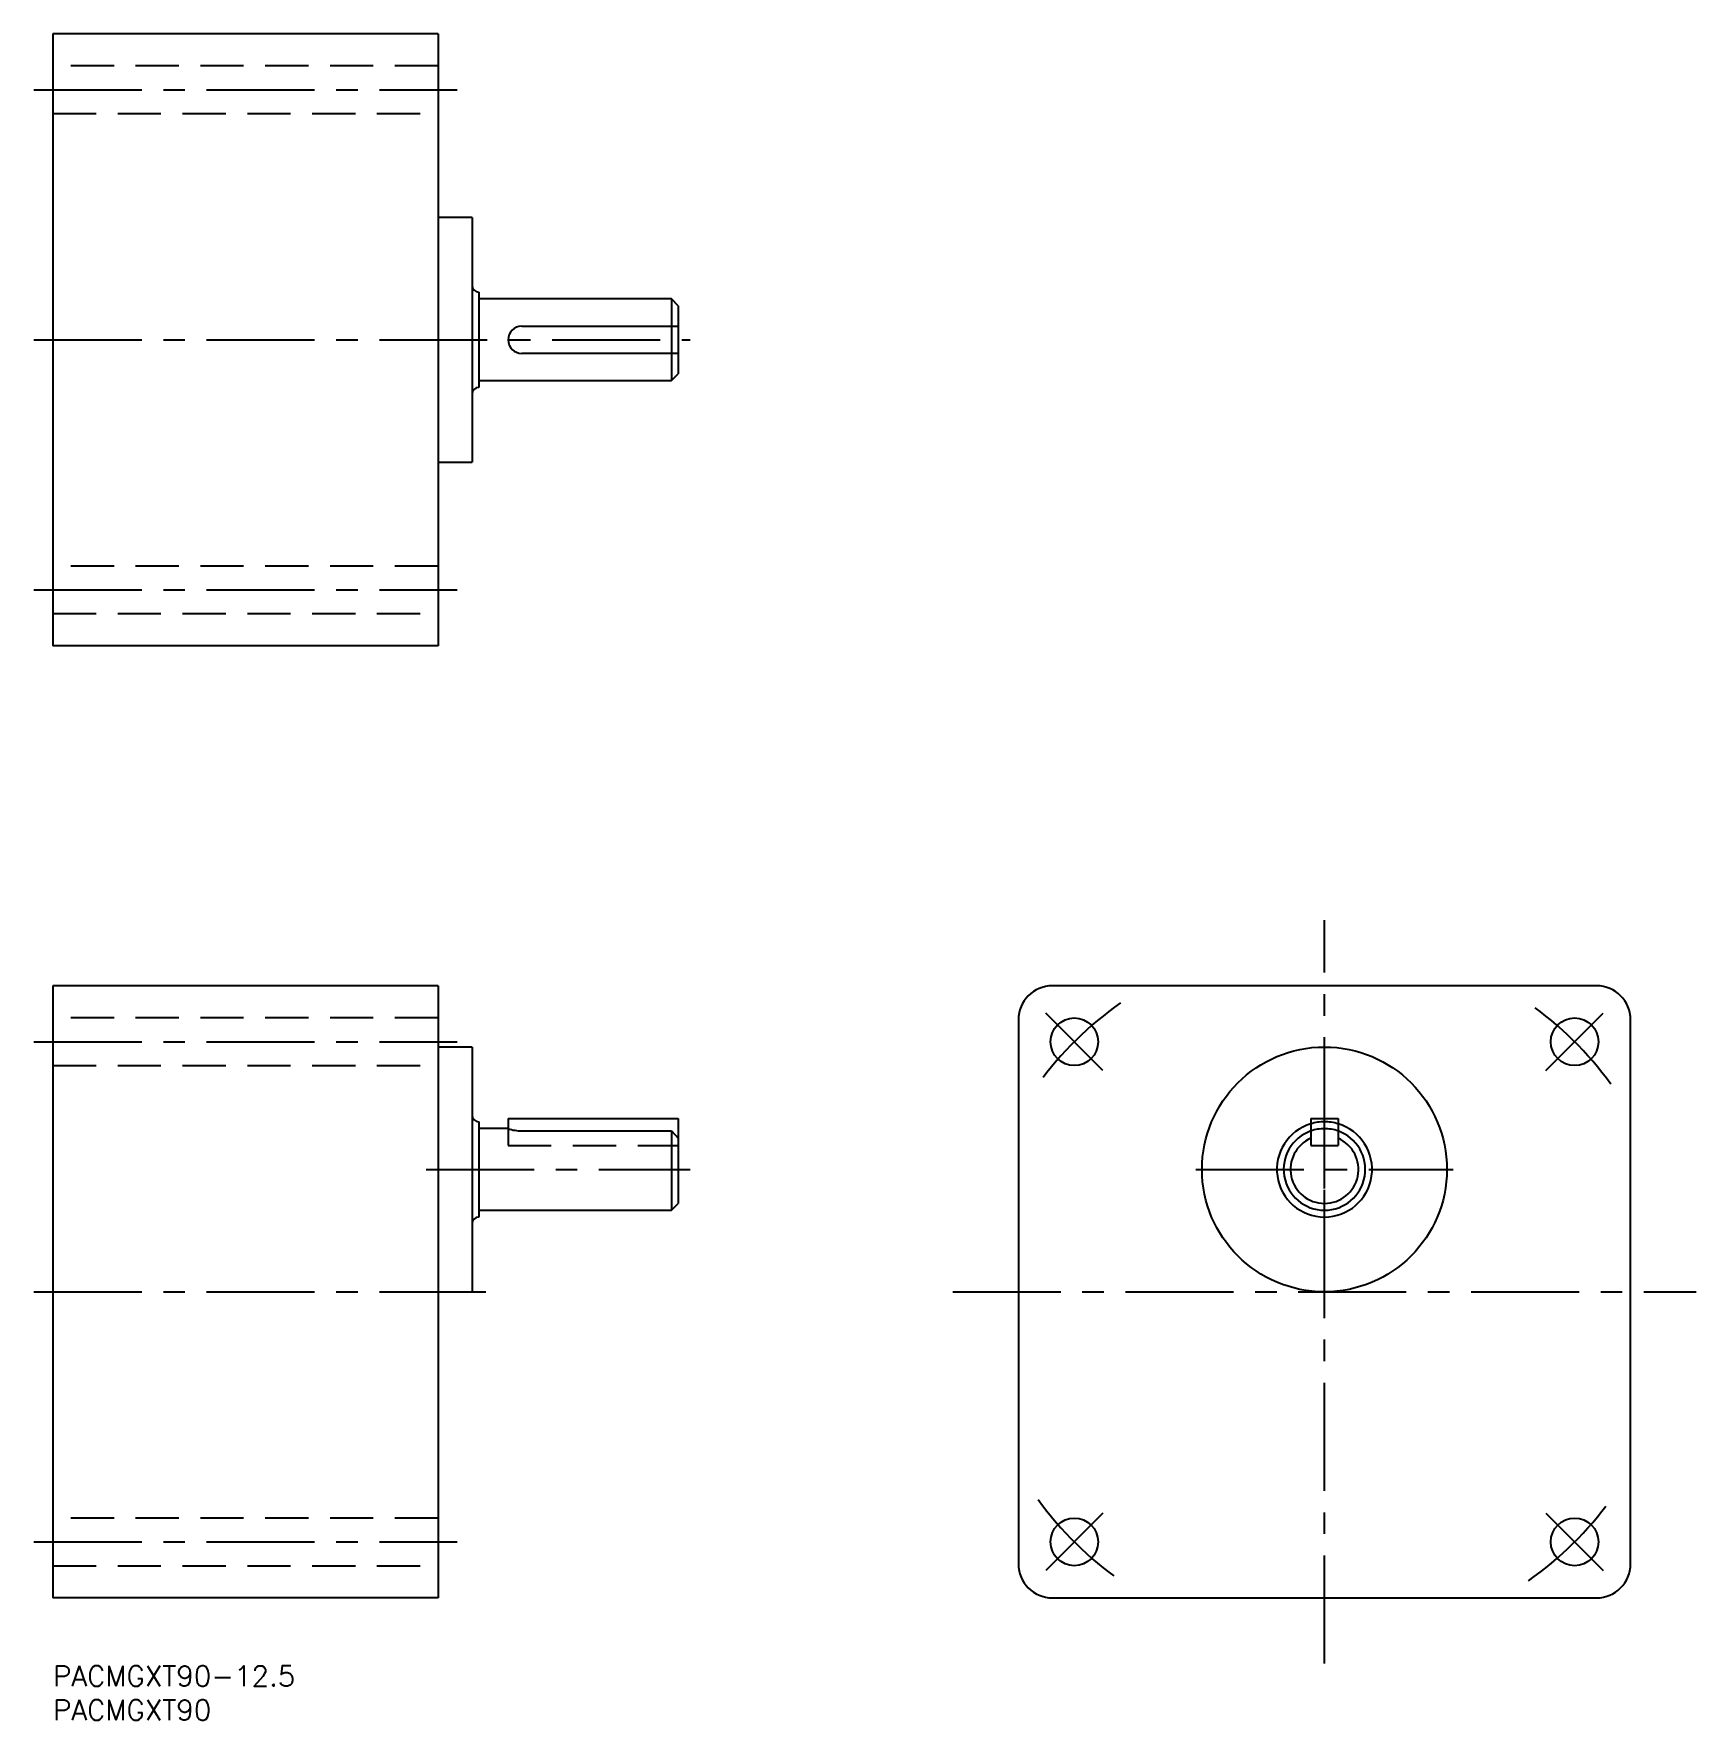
# Model space of a CAD drawing. Extents: x -3 to 242, y -8 to 240.
import ezdxf

# ---------------------------------------------------------------- set-up
doc = ezdxf.new("R2010")
doc.units = 0
doc.header["$LTSCALE"] = 0.5
doc.linetypes.add('CENTER', pattern=[50.8, 31.75, -6.35, 6.35, -6.35])
doc.linetypes.add('DASHED', pattern=[19.05, 12.7, -6.35])
for name, color, linetype in [('MSM_CENTER', 1, 'CENTER'), ('MSM_CONTINUOUS', 7, 'CONTINUOUS'), ('MSM_DASHED', 4, 'DASHED'), ('MSM_PART_NUMBER', 7, 'CONTINUOUS')]:
    doc.layers.add(name, color=color, linetype=linetype)
doc.styles.get("Standard").update_dxf_attribs({"font": 'txt.shx', "height": 3, "bigfont": 'bigfont.shx'})

msp = doc.modelspace()

# ---------------------------------------------------------------- linework, layer by layer
at = {"layer": 'MSM_CENTER'}
for p, q in [((-2.83, 231.77), (59.43, 231.77)), ((-2.83, 195), (93.67, 195)), ((-2.83, 158.23), (59.43, 158.23)), ((186.9, 0.35), (186.9, 109.65)), ((154.34, 87.56), (145.92, 95.98)), ((219.46, 87.56), (227.88, 95.98)), ((-2.83, 91.77), (59.43, 91.77)), ((186.9, 54.1), (186.9, 91.9)), ((54.84, 73), (93.67, 73)), ((168, 73), (205.8, 73)), ((-2.83, 55), (63.62, 55)), ((132.25, 55), (241.55, 55)), ((154.34, 22.44), (145.92, 14.02)), ((219.46, 22.44), (227.88, 14.02)), ((-2.83, 18.23), (59.43, 18.23))]:
    msp.add_line(p, q, dxfattribs=at)
for start, end in [(125.2052, 144.0286), (35.9714, 54.7948), (215.9714, 234.7948), (305.2052, 324.0286)]:
    msp.add_arc((186.9, 55), 52, start, end, dxfattribs=at)
at = {"layer": 'MSM_CONTINUOUS'}
for p, q in [((0, 240), (0, 150)), ((56.6, 240), (0, 240)), ((56.6, 240), (56.6, 150)), ((61.6, 213), (56.6, 213)), ((61.6, 213), (61.6, 177)), ((62.6, 202), (62.6, 188)), ((90.9, 201), (62.6, 201)), ((91.9, 200), (90.9, 201)), ((90.9, 201), (90.9, 197)), ((91.9, 200), (91.9, 190)), ((68.9, 197), (91.9, 197)), ((68.9, 197), (91.9, 197)), ((91.9, 193), (68.9, 193)), ((91.9, 193), (68.9, 193)), ((90.9, 193), (90.9, 189)), ((62.6, 189), (90.9, 189)), ((90.9, 189), (91.9, 190)), ((56.6, 177), (61.6, 177)), ((56.6, 150), (0, 150)), ((56.6, 100), (0, 100)), ((0, 100), (0, 10)), ((56.6, 100), (56.6, 10)), ((226.9, 100), (146.9, 100)), ((141.9, 95), (141.9, 15)), ((231.9, 15), (231.9, 95)), ((61.6, 91), (56.6, 91)), ((61.6, 91), (61.6, 55)), ((62.6, 80), (62.6, 66)), ((66.9, 80.5), (91.9, 80.5)), ((66.9, 80.5), (66.9, 79)), ((91.9, 80.5), (91.9, 77.58)), ((184.9, 80.5), (184.9, 76.5)), ((184.9, 80.5), (188.9, 80.5)), ((188.9, 80.5), (188.9, 76.5)), ((66.9, 79), (62.6, 79)), ((68.9, 78.66), (90.9, 78.66)), ((90.9, 78.66), (91.9, 77.58)), ((90.9, 78.66), (90.9, 67)), ((91.9, 77.58), (91.9, 68)), ((184.9, 78.66), (184.9, 76.5)), ((188.9, 78.66), (188.9, 76.5)), ((184.9, 76.5), (188.9, 76.5)), ((184.9, 76.5), (188.9, 76.5)), ((62.6, 67), (90.9, 67)), ((90.9, 67), (91.9, 68)), ((56.6, 55), (61.6, 55)), ((56.6, 10), (0, 10)), ((146.9, 10), (226.9, 10))]:
    msp.add_line(p, q, dxfattribs=at)
for centre, radius in [((150.13, 91.77), 3.5), ((223.67, 91.77), 3.5), ((186.9, 73), 18), ((150.13, 18.23), 3.5), ((223.67, 18.23), 3.5)]:
    msp.add_circle(centre, radius, dxfattribs=at)
for centre, radius, start, end in [((62.6, 203), 1, 180, 270), ((68.9, 195), 2, 90, 270), ((68.9, 195), 2, 90, 270), ((62.6, 187), 1, 90, 180), ((146.9, 95), 5, 90, 180), ((226.9, 95), 5, 0, 90), ((62.6, 81), 1, 180, 270), ((186.9, 73), 7, 106.6015, 73.3985), ((68.92, 84.66), 6, 250.5283, 269.7885), ((186.9, 73), 6, 109.4712, 70.5288), ((186.9, 73), 5, 113.5782, 66.4218), ((62.6, 65), 1, 90, 180), ((146.9, 15), 5, 180, 270), ((226.9, 15), 5, 270, 0)]:
    msp.add_arc(centre, radius, start, end, dxfattribs=at)
at = {"layer": 'MSM_DASHED'}
for p, q in [((56.6, 235.27), (0, 235.27)), ((0, 228.27), (56.6, 228.27)), ((90.9, 197), (90.9, 193)), ((56.6, 161.73), (0, 161.73)), ((0, 154.73), (56.6, 154.73)), ((56.6, 95.27), (0, 95.27)), ((0, 88.27), (56.6, 88.27)), ((66.9, 79), (66.9, 76.5)), ((66.9, 79), (66.9, 76.5)), ((66.92, 79), (66.9, 79)), ((66.9, 76.5), (91.9, 76.5)), ((66.9, 76.5), (91.9, 76.5)), ((56.6, 21.73), (0, 21.73)), ((0, 14.73), (56.6, 14.73))]:
    msp.add_line(p, q, dxfattribs=at)
for centre, radius, start, end in [((186.9, 73), 7, 73.3985, 106.6015), ((186.9, 72.87), 6.12, 70.9326, 109.0674)]:
    msp.add_arc(centre, radius, start, end, dxfattribs=at)

# ---------------------------------------------------------------- texts
at = {"layer": 'MSM_PART_NUMBER'}
for s, p in [('PACMGXT90-12.5 ', (0, -3)), ('PACMGXT90', (0, -8))]:
    msp.add_text(s, height=3, dxfattribs=at).set_placement(p)

doc.saveas('drawing.dxf')
